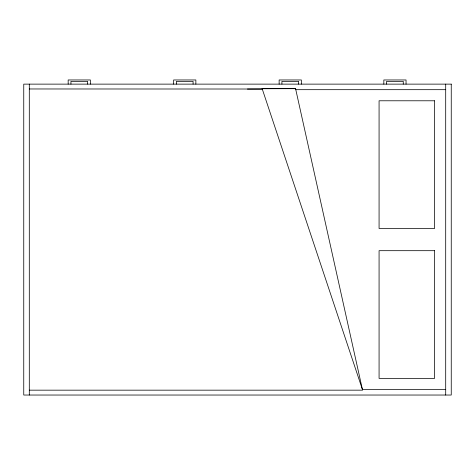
<?xml version="1.0" encoding="UTF-8"?>
<svg xmlns="http://www.w3.org/2000/svg" width="475" height="475" viewBox="0 0 475 475"><rect width="100%" height="100%" fill="white"/><g stroke="black" fill="none" stroke-linecap="round" stroke-linejoin="round"><path stroke-width="0.71" d="M445.698 389.482L362.419 389.482L262.152 88.694L295.569 88.665L362.567 390.165L29.302 390.165M247.428 89.062L262.265 89.021L29.302 88.968M262.152 88.694L295.569 88.665M445.698 89.68L295.794 89.68L295.468 88.694M445.698 84.128L445.698 395.034M406.042 84.128L406.042 79.966L383.836 79.966L383.836 84.128M403.263 84.128L403.263 81.35L386.608 81.35L386.608 84.128M301.346 84.128L301.346 79.966L279.14 79.966L279.14 84.128M298.573 84.128L298.573 81.35L281.918 81.35L281.918 84.128M195.86 84.128L195.86 79.966L173.654 79.966L173.654 84.128M193.082 84.128L193.082 81.35L176.427 81.35L176.427 84.128M90.375 84.128L90.375 79.966L68.168 79.966L68.168 84.128M87.596 84.128L87.596 81.35L70.941 81.35L70.941 84.128M29.302 84.128L29.302 395.034M451.25 84.128L23.75 84.128L23.75 395.034L451.25 395.034L451.25 84.128M434.595 100.783L379.074 100.783L379.074 228.481L434.595 228.481L434.595 100.783M434.595 250.687L379.074 250.687L379.074 378.379L434.595 378.379L434.595 250.687"/></g></svg>
